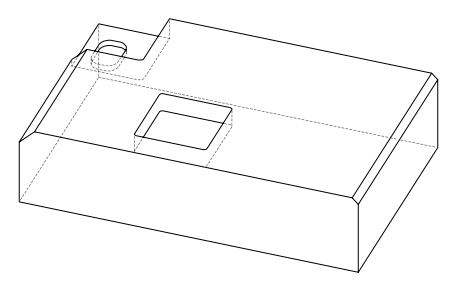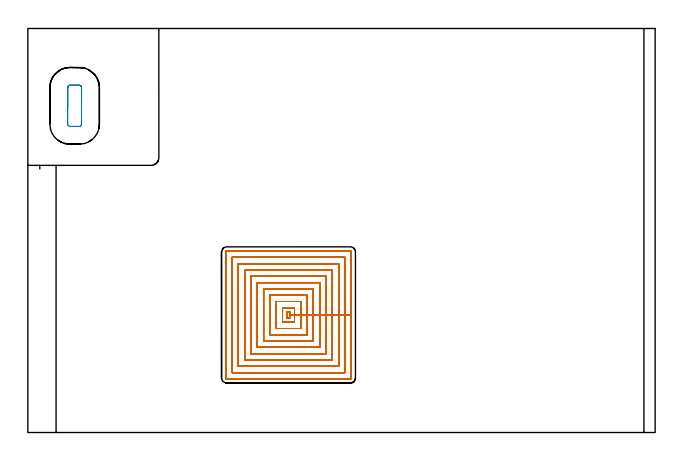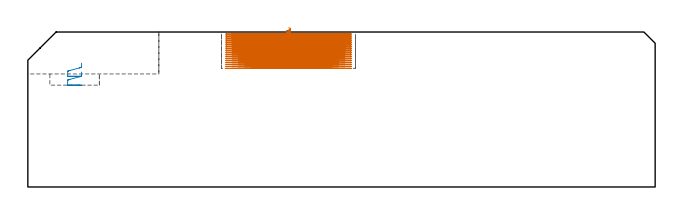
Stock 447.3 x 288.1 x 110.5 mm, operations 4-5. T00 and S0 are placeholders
(PLAN: 5 operations, 3 tool changes, 132.5 min)
(1 AREA_MILL | FG_CHAMFER_SURFACE | UGT0205_001 | 7.13 min | 9219 mm3)
(2 AREA_MILL_1 | FG_CHAMFER_SURFACE_1 | UGT0205_001 | 12.4 min | 40073 mm3)
(3 MILL_CORNER_NOTCH_RECTANGULAR | CORNER_NOTCH_RECTANGULAR | NXT0201_013 | Follow Part, ap 2.5, ae 75% | 37.17 min | 270791 mm3)
(4 MILL_RECTANGULAR_POCKET | POCKET_RECTANGULAR_STRAIGHT | NXT0201_008 | Follow Part, ap 1.5, ae 75% | 75.15 min | 240137 mm3)
(5 MILL_RECTANGULAR_POCKET_1 | POCKET_RECTANGULAR_STRAIGHT_1 | UGT0201_109 | Follow Part, ap 6.35, ae 75% | 0.6 min | 14009 mm3)
(TOOL UGT0205_001 | Chamfer Mill 20 x 3 x 45 deg. | D20 FL50 Z2)
(TOOL NXT0201_013 | ENDMILL 10mm | D10 FL30 Z4)
(TOOL NXT0201_008 | ENDMILL 6mm [2P460-0600-NA 1630] | D6 FL26 Z6)
(TOOL UGT0201_109 | End Mill 25.4 mm | D25.4 FL25 Z2)
(OP 4 MILL_RECTANGULAR_POCKET)
G17 G21 G94 G90
T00 M6
G54
G17 G0 G90 X186.034 Y81.7 S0 M3
G43 Z120.5 H1
Z113.5
G94 G1 X187.1 Z113.214 F250.
Y85.9 Z112.089
X184.6 Z111.419
Y81.7 Z110.294
X187.1 Z109.624
Y83.8 Z109.061
Y85.9 F500.
X184.6
Y81.7
X187.1
Y83.8
X190.1
Y88.9
X181.6
Y78.7
X190.1
Y83.8
X194.6
Y93.4
X177.1
Y74.2
X194.6
Y83.8
X199.1
Y97.9
X172.6
Y69.7
X199.1
Y83.8
X203.6
Y102.4
X168.1
Y65.2
X203.6
Y83.8
X208.1
Y106.9
X163.6
Y60.7
X208.1
Y83.8
X212.6
Y111.4
X159.1
Y56.2
X212.6
Y83.8
X217.1
Y115.9
X154.6
Y51.7
X217.1
Y83.8
X221.6
Y120.4
X150.1
Y47.2
X221.6
Y83.8
X226.1
Y124.9
X145.6
Y42.7
X226.1
Y83.8
X230.6
Y128.8
G3 X230. Y129.4 R0.6
G1 X141.7
G3 X141.1 Y128.8 R0.6
G1 Y38.8
G3 X141.7 Y38.2 R0.6
G1 X230.
G3 X230.6 Y38.8 R0.6
G1 Y83.8
Y84.8
G0 X186.034 Y81.7 Z112.061
G1 X187.1 Z111.775 F250.
Y85.9 Z110.65
X184.6 Z109.98
Y81.7 Z108.855
X187.1 Z108.185
Y83.8 Z107.622
Y85.9 F500.
X184.6
Y81.7
X187.1
Y83.8
X190.1
Y88.9
X181.6
Y78.7
X190.1
Y83.8
X194.6
Y93.4
X177.1
Y74.2
X194.6
Y83.8
X199.1
Y97.9
X172.6
Y69.7
X199.1
Y83.8
X203.6
Y102.4
X168.1
Y65.2
X203.6
Y83.8
X208.1
Y106.9
X163.6
Y60.7
X208.1
Y83.8
X212.6
Y111.4
X159.1
Y56.2
X212.6
Y83.8
X217.1
Y115.9
X154.6
Y51.7
X217.1
Y83.8
X221.6
Y120.4
X150.1
Y47.2
X221.6
Y83.8
X226.1
Y124.9
X145.6
Y42.7
X226.1
Y83.8
X230.6
Y128.8
G3 X230. Y129.4 R0.6
G1 X141.7
G3 X141.1 Y128.8 R0.6
G1 Y38.8
G3 X141.7 Y38.2 R0.6
G1 X230.
G3 X230.6 Y38.8 R0.6
G1 Y83.8
Y84.8
G0 X186.034 Y81.7 Z110.622
G1 X187.1 Z110.336 F250.
Y85.9 Z109.211
X184.6 Z108.541
Y81.7 Z107.416
X187.1 Z106.746
Y83.8 Z106.183
Y85.9 F500.
X184.6
Y81.7
X187.1
Y83.8
X190.1
Y88.9
X181.6
Y78.7
X190.1
Y83.8
X194.6
Y93.4
X177.1
Y74.2
X194.6
Y83.8
X199.1
Y97.9
X172.6
Y69.7
X199.1
Y83.8
X203.6
Y102.4
X168.1
Y65.2
X203.6
Y83.8
X208.1
Y106.9
X163.6
Y60.7
X208.1
Y83.8
X212.6
Y111.4
X159.1
Y56.2
X212.6
Y83.8
X217.1
Y115.9
X154.6
Y51.7
X217.1
Y83.8
X221.6
Y120.4
X150.1
Y47.2
X221.6
Y83.8
X226.1
Y124.9
X145.6
Y42.7
X226.1
Y83.8
X230.6
Y128.8
G3 X230. Y129.4 R0.6
G1 X141.7
G3 X141.1 Y128.8 R0.6
G1 Y38.8
G3 X141.7 Y38.2 R0.6
G1 X230.
G3 X230.6 Y38.8 R0.6
G1 Y83.8
Y84.8
G0 X186.034 Y81.7 Z109.183
G1 X187.1 Z108.898 F250.
Y85.9 Z107.772
X184.6 Z107.102
Y81.7 Z105.977
X187.1 Z105.307
Y83.8 Z104.744
Y85.9 F500.
X184.6
Y81.7
X187.1
Y83.8
X190.1
Y88.9
X181.6
Y78.7
X190.1
Y83.8
X194.6
Y93.4
X177.1
Y74.2
X194.6
Y83.8
X199.1
Y97.9
X172.6
Y69.7
X199.1
Y83.8
X203.6
Y102.4
X168.1
Y65.2
X203.6
Y83.8
X208.1
Y106.9
X163.6
Y60.7
X208.1
Y83.8
X212.6
Y111.4
X159.1
Y56.2
X212.6
Y83.8
X217.1
Y115.9
X154.6
Y51.7
X217.1
Y83.8
X221.6
Y120.4
X150.1
Y47.2
X221.6
Y83.8
X226.1
Y124.9
X145.6
Y42.7
X226.1
Y83.8
X230.6
Y128.8
G3 X230. Y129.4 R0.6
G1 X141.7
G3 X141.1 Y128.8 R0.6
G1 Y38.8
G3 X141.7 Y38.2 R0.6
G1 X230.
G3 X230.6 Y38.8 R0.6
G1 Y83.8
Y84.8
G0 X186.034 Y81.7 Z107.744
G1 X187.1 Z107.459 F250.
Y85.9 Z106.333
X184.6 Z105.663
Y81.7 Z104.538
X187.1 Z103.868
Y83.8 Z103.305
Y85.9 F500.
X184.6
Y81.7
X187.1
Y83.8
X190.1
Y88.9
X181.6
Y78.7
X190.1
Y83.8
X194.6
Y93.4
X177.1
Y74.2
X194.6
Y83.8
X199.1
Y97.9
X172.6
Y69.7
X199.1
Y83.8
X203.6
Y102.4
X168.1
Y65.2
X203.6
Y83.8
X208.1
Y106.9
X163.6
Y60.7
X208.1
Y83.8
X212.6
Y111.4
X159.1
Y56.2
X212.6
Y83.8
X217.1
Y115.9
X154.6
Y51.7
X217.1
Y83.8
X221.6
Y120.4
X150.1
Y47.2
X221.6
Y83.8
X226.1
Y124.9
X145.6
Y42.7
X226.1
Y83.8
X230.6
Y128.8
G3 X230. Y129.4 R0.6
G1 X141.7
G3 X141.1 Y128.8 R0.6
G1 Y38.8
G3 X141.7 Y38.2 R0.6
G1 X230.
G3 X230.6 Y38.8 R0.6
G1 Y83.8
Y84.8
G0 X186.034 Y81.7 Z106.305
G1 X187.1 Z106.02 F250.
Y85.9 Z104.894
X184.6 Z104.225
Y81.7 Z103.099
X187.1 Z102.429
Y83.8 Z101.867
Y85.9 F500.
X184.6
Y81.7
X187.1
Y83.8
X190.1
Y88.9
X181.6
Y78.7
X190.1
Y83.8
X194.6
Y93.4
X177.1
Y74.2
X194.6
Y83.8
X199.1
Y97.9
X172.6
Y69.7
X199.1
Y83.8
X203.6
Y102.4
X168.1
Y65.2
X203.6
Y83.8
X208.1
Y106.9
X163.6
Y60.7
X208.1
Y83.8
X212.6
Y111.4
X159.1
Y56.2
X212.6
Y83.8
X217.1
Y115.9
X154.6
Y51.7
X217.1
Y83.8
X221.6
Y120.4
X150.1
Y47.2
X221.6
Y83.8
X226.1
Y124.9
X145.6
Y42.7
X226.1
Y83.8
X230.6
Y128.8
G3 X230. Y129.4 R0.6
G1 X141.7
G3 X141.1 Y128.8 R0.6
G1 Y38.8
G3 X141.7 Y38.2 R0.6
G1 X230.
G3 X230.6 Y38.8 R0.6
G1 Y83.8
Y84.8
G0 X186.034 Y81.7 Z104.867
G1 X187.1 Z104.581 F250.
Y85.9 Z103.456
X184.6 Z102.786
Y81.7 Z101.66
X187.1 Z100.99
Y83.8 Z100.428
Y85.9 F500.
X184.6
Y81.7
X187.1
Y83.8
X190.1
Y88.9
X181.6
Y78.7
X190.1
Y83.8
X194.6
Y93.4
X177.1
Y74.2
X194.6
Y83.8
X199.1
Y97.9
X172.6
Y69.7
X199.1
Y83.8
X203.6
Y102.4
X168.1
Y65.2
X203.6
Y83.8
X208.1
Y106.9
X163.6
Y60.7
X208.1
Y83.8
X212.6
Y111.4
X159.1
Y56.2
X212.6
Y83.8
X217.1
Y115.9
X154.6
Y51.7
X217.1
Y83.8
X221.6
Y120.4
X150.1
Y47.2
X221.6
Y83.8
X226.1
Y124.9
X145.6
Y42.7
X226.1
Y83.8
X230.6
Y128.8
G3 X230. Y129.4 R0.6
G1 X141.7
G3 X141.1 Y128.8 R0.6
G1 Y38.8
G3 X141.7 Y38.2 R0.6
G1 X230.
G3 X230.6 Y38.8 R0.6
G1 Y83.8
Y84.8
G0 X186.034 Y81.7 Z103.428
G1 X187.1 Z103.142 F250.
Y85.9 Z102.017
X184.6 Z101.347
Y81.7 Z100.221
X187.1 Z99.552
Y83.8 Z98.989
Y85.9 F500.
X184.6
Y81.7
X187.1
Y83.8
X190.1
Y88.9
X181.6
Y78.7
X190.1
Y83.8
X194.6
Y93.4
X177.1
Y74.2
X194.6
Y83.8
X199.1
Y97.9
X172.6
Y69.7
X199.1
Y83.8
X203.6
Y102.4
X168.1
Y65.2
X203.6
Y83.8
X208.1
Y106.9
X163.6
Y60.7
X208.1
Y83.8
X212.6
Y111.4
X159.1
Y56.2
X212.6
Y83.8
X217.1
Y115.9
X154.6
Y51.7
X217.1
Y83.8
X221.6
Y120.4
X150.1
Y47.2
X221.6
Y83.8
X226.1
Y124.9
X145.6
Y42.7
X226.1
Y83.8
X230.6
Y128.8
G3 X230. Y129.4 R0.6
G1 X141.7
G3 X141.1 Y128.8 R0.6
G1 Y38.8
G3 X141.7 Y38.2 R0.6
G1 X230.
G3 X230.6 Y38.8 R0.6
G1 Y83.8
Y84.8
G0 X186.034 Y81.7 Z101.989
G1 X187.1 Z101.703 F250.
Y85.9 Z100.578
X184.6 Z99.908
Y81.7 Z98.783
X187.1 Z98.113
Y83.8 Z97.55
Y85.9 F500.
X184.6
Y81.7
X187.1
Y83.8
X190.1
Y88.9
X181.6
Y78.7
X190.1
Y83.8
X194.6
Y93.4
X177.1
Y74.2
X194.6
Y83.8
X199.1
Y97.9
X172.6
Y69.7
X199.1
Y83.8
X203.6
Y102.4
X168.1
Y65.2
X203.6
Y83.8
X208.1
Y106.9
X163.6
Y60.7
X208.1
Y83.8
X212.6
Y111.4
X159.1
Y56.2
X212.6
Y83.8
X217.1
Y115.9
X154.6
Y51.7
X217.1
Y83.8
X221.6
Y120.4
X150.1
Y47.2
X221.6
Y83.8
X226.1
Y124.9
X145.6
Y42.7
X226.1
Y83.8
X230.6
Y128.8
G3 X230. Y129.4 R0.6
G1 X141.7
G3 X141.1 Y128.8 R0.6
G1 Y38.8
G3 X141.7 Y38.2 R0.6
G1 X230.
G3 X230.6 Y38.8 R0.6
G1 Y83.8
Y84.8
G0 X186.034 Y81.7 Z100.55
G1 X187.1 Z100.264 F250.
Y85.9 Z99.139
X184.6 Z98.469
Y81.7 Z97.344
X187.1 Z96.674
Y83.8 Z96.111
Y85.9 F500.
X184.6
Y81.7
X187.1
Y83.8
X190.1
Y88.9
X181.6
Y78.7
X190.1
Y83.8
X194.6
Y93.4
X177.1
Y74.2
X194.6
Y83.8
X199.1
Y97.9
X172.6
Y69.7
X199.1
Y83.8
X203.6
Y102.4
X168.1
Y65.2
X203.6
Y83.8
X208.1
Y106.9
X163.6
Y60.7
X208.1
Y83.8
X212.6
Y111.4
X159.1
Y56.2
X212.6
Y83.8
X217.1
Y115.9
X154.6
Y51.7
X217.1
Y83.8
X221.6
Y120.4
X150.1
Y47.2
X221.6
Y83.8
X226.1
Y124.9
X145.6
Y42.7
X226.1
Y83.8
X230.6
Y128.8
G3 X230. Y129.4 R0.6
G1 X141.7
G3 X141.1 Y128.8 R0.6
G1 Y38.8
G3 X141.7 Y38.2 R0.6
G1 X230.
G3 X230.6 Y38.8 R0.6
G1 Y83.8
Y84.8
G0 X186.034 Y81.7 Z99.111
G1 X187.1 Z98.825 F250.
Y85.9 Z97.7
X184.6 Z97.03
Y81.7 Z95.905
X187.1 Z95.235
Y83.8 Z94.672
Y85.9 F500.
X184.6
Y81.7
X187.1
Y83.8
X190.1
Y88.9
X181.6
Y78.7
X190.1
Y83.8
X194.6
Y93.4
X177.1
Y74.2
X194.6
Y83.8
X199.1
Y97.9
X172.6
Y69.7
X199.1
Y83.8
X203.6
Y102.4
X168.1
Y65.2
X203.6
Y83.8
X208.1
Y106.9
X163.6
Y60.7
X208.1
Y83.8
X212.6
Y111.4
X159.1
Y56.2
X212.6
Y83.8
X217.1
Y115.9
X154.6
Y51.7
X217.1
Y83.8
X221.6
Y120.4
X150.1
Y47.2
X221.6
Y83.8
X226.1
Y124.9
X145.6
Y42.7
X226.1
Y83.8
X230.6
Y128.8
G3 X230. Y129.4 R0.6
G1 X141.7
G3 X141.1 Y128.8 R0.6
G1 Y38.8
G3 X141.7 Y38.2 R0.6
G1 X230.
G3 X230.6 Y38.8 R0.6
G1 Y83.8
Y84.8
G0 X186.034 Y81.7 Z97.672
G1 X187.1 Z97.387 F250.
Y85.9 Z96.261
X184.6 Z95.591
Y81.7 Z94.466
X187.1 Z93.796
Y83.8 Z93.233
Y85.9 F500.
X184.6
Y81.7
X187.1
Y83.8
X190.1
Y88.9
X181.6
Y78.7
X190.1
Y83.8
X194.6
Y93.4
X177.1
Y74.2
X194.6
Y83.8
X199.1
Y97.9
X172.6
Y69.7
X199.1
Y83.8
X203.6
Y102.4
X168.1
Y65.2
X203.6
Y83.8
X208.1
Y106.9
X163.6
Y60.7
X208.1
Y83.8
X212.6
Y111.4
X159.1
Y56.2
X212.6
Y83.8
X217.1
Y115.9
X154.6
Y51.7
X217.1
Y83.8
X221.6
Y120.4
X150.1
Y47.2
X221.6
Y83.8
X226.1
Y124.9
X145.6
Y42.7
X226.1
Y83.8
X230.6
Y128.8
G3 X230. Y129.4 R0.6
G1 X141.7
G3 X141.1 Y128.8 R0.6
G1 Y38.8
G3 X141.7 Y38.2 R0.6
G1 X230.
G3 X230.6 Y38.8 R0.6
G1 Y83.8
Y84.8
G0 X186.034 Y81.7 Z96.233
G1 X187.1 Z95.948 F250.
Y85.9 Z94.822
X184.6 Z94.152
Y81.7 Z93.027
X187.1 Z92.357
Y83.8 Z91.794
Y85.9 F500.
X184.6
Y81.7
X187.1
Y83.8
X190.1
Y88.9
X181.6
Y78.7
X190.1
Y83.8
X194.6
Y93.4
X177.1
Y74.2
X194.6
Y83.8
X199.1
Y97.9
X172.6
Y69.7
X199.1
Y83.8
X203.6
Y102.4
X168.1
Y65.2
X203.6
Y83.8
X208.1
Y106.9
X163.6
Y60.7
X208.1
Y83.8
X212.6
Y111.4
X159.1
Y56.2
X212.6
Y83.8
X217.1
Y115.9
X154.6
Y51.7
X217.1
Y83.8
X221.6
Y120.4
X150.1
Y47.2
X221.6
Y83.8
X226.1
Y124.9
X145.6
Y42.7
X226.1
Y83.8
X230.6
Y128.8
G3 X230. Y129.4 R0.6
G1 X141.7
G3 X141.1 Y128.8 R0.6
G1 Y38.8
G3 X141.7 Y38.2 R0.6
G1 X230.
G3 X230.6 Y38.8 R0.6
G1 Y83.8
Y84.8
G0 X186.034 Y81.7 Z94.794
G1 X187.1 Z94.509 F250.
Y85.9 Z93.383
X184.6 Z92.713
Y81.7 Z91.588
X187.1 Z90.918
Y83.8 Z90.356
Y85.9 F500.
X184.6
Y81.7
X187.1
Y83.8
X190.1
Y88.9
X181.6
Y78.7
X190.1
Y83.8
X194.6
Y93.4
X177.1
Y74.2
X194.6
Y83.8
X199.1
Y97.9
X172.6
Y69.7
X199.1
Y83.8
X203.6
Y102.4
X168.1
Y65.2
X203.6
Y83.8
X208.1
Y106.9
X163.6
Y60.7
X208.1
Y83.8
X212.6
Y111.4
X159.1
Y56.2
X212.6
Y83.8
X217.1
Y115.9
X154.6
Y51.7
X217.1
Y83.8
X221.6
Y120.4
X150.1
Y47.2
X221.6
Y83.8
X226.1
Y124.9
X145.6
Y42.7
X226.1
Y83.8
X230.6
Y128.8
G3 X230. Y129.4 R0.6
G1 X141.7
G3 X141.1 Y128.8 R0.6
G1 Y38.8
G3 X141.7 Y38.2 R0.6
G1 X230.
G3 X230.6 Y38.8 R0.6
G1 Y83.8
Y84.8
G0 X186.034 Y81.7 Z93.356
G1 X187.1 Z93.07 F250.
Y85.9 Z91.944
X184.6 Z91.275
Y81.7 Z90.149
X187.1 Z89.479
Y83.8 Z88.917
Y85.9 F500.
X184.6
Y81.7
X187.1
Y83.8
X190.1
Y88.9
X181.6
Y78.7
X190.1
Y83.8
X194.6
Y93.4
X177.1
Y74.2
X194.6
Y83.8
X199.1
Y97.9
X172.6
Y69.7
X199.1
Y83.8
X203.6
Y102.4
X168.1
Y65.2
X203.6
Y83.8
X208.1
Y106.9
X163.6
Y60.7
X208.1
Y83.8
X212.6
Y111.4
X159.1
Y56.2
X212.6
Y83.8
X217.1
Y115.9
X154.6
Y51.7
X217.1
Y83.8
X221.6
Y120.4
X150.1
Y47.2
X221.6
Y83.8
X226.1
Y124.9
X145.6
Y42.7
X226.1
Y83.8
X230.6
Y128.8
G3 X230. Y129.4 R0.6
G1 X141.7
G3 X141.1 Y128.8 R0.6
G1 Y38.8
G3 X141.7 Y38.2 R0.6
G1 X230.
G3 X230.6 Y38.8 R0.6
G1 Y83.8
Y84.8
G0 X186.034 Y81.7 Z91.917
G1 X187.1 Z91.631 F250.
Y85.9 Z90.506
X184.6 Z89.836
Y81.7 Z88.71
X187.1 Z88.04
Y83.8 Z87.478
Y85.9 F500.
X184.6
Y81.7
X187.1
Y83.8
X190.1
Y88.9
X181.6
Y78.7
X190.1
Y83.8
X194.6
Y93.4
X177.1
Y74.2
X194.6
Y83.8
X199.1
Y97.9
X172.6
Y69.7
X199.1
Y83.8
X203.6
Y102.4
X168.1
Y65.2
X203.6
Y83.8
X208.1
Y106.9
X163.6
Y60.7
X208.1
Y83.8
X212.6
Y111.4
X159.1
Y56.2
X212.6
Y83.8
X217.1
Y115.9
X154.6
Y51.7
X217.1
Y83.8
X221.6
Y120.4
X150.1
Y47.2
X221.6
Y83.8
X226.1
Y124.9
X145.6
Y42.7
X226.1
Y83.8
X230.6
Y128.8
G3 X230. Y129.4 R0.6
G1 X141.7
G3 X141.1 Y128.8 R0.6
G1 Y38.8
G3 X141.7 Y38.2 R0.6
G1 X230.
G3 X230.6 Y38.8 R0.6
G1 Y83.8
Y84.8
G0 X186.034 Y81.7 Z90.478
G1 X187.1 Z90.192 F250.
Y85.9 Z89.067
X184.6 Z88.397
Y81.7 Z87.271
X187.1 Z86.602
Y83.8 Z86.039
Y85.9 F500.
X184.6
Y81.7
X187.1
Y83.8
X190.1
Y88.9
X181.6
Y78.7
X190.1
Y83.8
X194.6
Y93.4
X177.1
Y74.2
X194.6
Y83.8
X199.1
Y97.9
X172.6
Y69.7
X199.1
Y83.8
X203.6
Y102.4
X168.1
Y65.2
X203.6
Y83.8
X208.1
Y106.9
X163.6
Y60.7
X208.1
Y83.8
X212.6
Y111.4
X159.1
Y56.2
X212.6
Y83.8
X217.1
Y115.9
X154.6
Y51.7
X217.1
Y83.8
X221.6
Y120.4
X150.1
Y47.2
X221.6
Y83.8
X226.1
Y124.9
X145.6
Y42.7
X226.1
Y83.8
X230.6
Y128.8
G3 X230. Y129.4 R0.6
G1 X141.7
G3 X141.1 Y128.8 R0.6
G1 Y38.8
G3 X141.7 Y38.2 R0.6
G1 X230.
G3 X230.6 Y38.8 R0.6
G1 Y83.8
Y84.8
G0 X186.034 Y81.7 Z89.039
G1 X187.1 Z88.753 F250.
Y85.9 Z87.628
X184.6 Z86.958
Y81.7 Z85.833
X187.1 Z85.163
Y83.8 Z84.6
Y85.9 F500.
X184.6
Y81.7
X187.1
Y83.8
X190.1
Y88.9
X181.6
Y78.7
X190.1
Y83.8
X194.6
Y93.4
X177.1
Y74.2
X194.6
Y83.8
X199.1
Y97.9
X172.6
Y69.7
X199.1
Y83.8
X203.6
Y102.4
X168.1
Y65.2
X203.6
Y83.8
X208.1
Y106.9
X163.6
Y60.7
X208.1
Y83.8
X212.6
Y111.4
X159.1
Y56.2
X212.6
Y83.8
X217.1
Y115.9
X154.6
Y51.7
X217.1
Y83.8
X221.6
Y120.4
X150.1
Y47.2
X221.6
Y83.8
X226.1
Y124.9
X145.6
Y42.7
X226.1
Y83.8
X230.6
Y128.8
G3 X230. Y129.4 R0.6
G1 X141.7
G3 X141.1 Y128.8 R0.6
G1 Y38.8
G3 X141.7 Y38.2 R0.6
G1 X230.
G3 X230.6 Y38.8 R0.6
G1 Y83.8
Y84.8
G0 Z120.5
M5
M2
(OP 5 MILL_RECTANGULAR_POCKET_1)
G17 G21 G94 G90
T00 M6
G54
G17 G0 G90 X38.3 Y235.927 S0 M3
G43 Z120.5 H0
Z88.233
G94 G1 Y245.9 Z85.561 F250.
Y246.03 Z85.526
X38.239 Y246.37 Z85.434
X38.111 Y246.69 Z85.341
X37.921 Y246.978 Z85.249
X37.678 Y247.221 Z85.157
X37.39 Y247.411 Z85.064
X37.07 Y247.539 Z84.972
X36.73 Y247.6 Z84.88
X29.97 Z83.068
X29.63 Y247.539 Z82.976
X29.31 Y247.411 Z82.883
X29.022 Y247.221 Z82.791
X28.779 Y246.978 Z82.699
X28.589 Y246.69 Z82.606
X28.461 Y246.37 Z82.514
X28.4 Y246.03 Z82.422
Y245.9 Z82.387
Y232.95 Z78.917
Y220. F500.
G3 X30.1 Y218.3 R1.7
G1 X36.6
G3 X38.3 Y220. R1.7
G1 Y245.9
G3 X36.6 Y247.6 R1.7
G1 X30.1
G3 X28.4 Y245.9 R1.7
G1 Y232.95
Y231.95
G0 X38.3 Y235.927 Z81.917
G1 Y245.9 Z79.245 F250.
Y246.03 Z79.21
X38.239 Y246.37 Z79.117
X38.111 Y246.69 Z79.025
X37.921 Y246.978 Z78.932
X37.678 Y247.221 Z78.84
X37.39 Y247.411 Z78.748
X37.07 Y247.539 Z78.655
X36.73 Y247.6 Z78.563
X29.97 Z76.751
X29.63 Y247.539 Z76.659
X29.31 Y247.411 Z76.567
X29.022 Y247.221 Z76.474
X28.779 Y246.978 Z76.382
X28.589 Y246.69 Z76.29
X28.461 Y246.37 Z76.197
X28.4 Y246.03 Z76.105
Y245.9 Z76.07
Y232.95 Z72.6
Y220. F500.
G3 X30.1 Y218.3 R1.7
G1 X36.6
G3 X38.3 Y220. R1.7
G1 Y245.9
G3 X36.6 Y247.6 R1.7
G1 X30.1
G3 X28.4 Y245.9 R1.7
G1 Y232.95
Y231.95
G0 Z120.5
M5
M2
